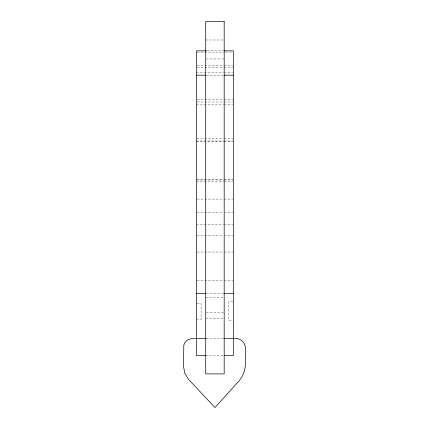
<?xml version="1.0" encoding="UTF-8"?>
<svg xmlns="http://www.w3.org/2000/svg" width="429" height="429" viewBox="0 0 429 429"><rect width="100%" height="100%" fill="white"/><g stroke="black" fill="none" stroke-linecap="round" stroke-linejoin="round"><path stroke-width="0.32" stroke-dasharray="2.15 1.61" d="M205.722 39.994L223.52 39.994M207.041 50.863L223.52 50.863M197.152 52.086L224.839 52.086M225.493 52.086L232.743 52.086M206.381 58.955L223.52 58.955M197.152 65.707L223.52 65.707M224.179 65.707L232.743 65.707M197.152 67.535L223.52 67.535M224.179 67.535L232.743 67.535M196.493 72.576L223.52 72.576M224.179 72.576L232.743 72.576M206.381 75.177L223.52 75.177M197.152 99.823L223.52 99.823M224.179 99.823L232.743 99.823M197.152 101.995L223.52 101.995M224.179 101.995L232.743 101.995M196.493 104.864L223.52 104.864M224.179 104.864L232.743 104.864M197.152 138.631L223.52 138.631M224.179 138.631L232.743 138.631M196.493 140.996L223.52 140.996M224.179 140.996L232.743 140.996M196.493 141.495L223.52 141.495M224.179 141.495L232.743 141.495M197.152 179.483L223.52 179.483M224.179 179.483L232.743 179.483M196.493 179.982L223.52 179.982M224.179 179.982L232.743 179.982M196.493 181.885L223.52 181.885M224.179 181.885L232.743 181.885M197.152 199.099L223.52 199.099M224.179 199.099L232.743 199.099M197.152 212.226L223.52 212.226M224.179 212.226L232.743 212.226M196.493 224.571L223.52 224.571M224.179 224.571L232.743 224.571M197.152 235.827L223.52 235.827M224.179 235.827L232.743 235.827M197.152 252.064L223.52 252.064M224.179 252.064L232.743 252.064M197.152 280.748L223.52 280.748M224.179 280.748L232.743 280.748M206.381 293.618L223.52 293.618M205.722 297.313L223.52 297.313M232.743 301.78L228.791 301.78L228.791 320.238L232.743 320.238M197.152 303.308L201.11 303.308L201.11 319.444L197.152 319.444M206.381 312.484L223.52 312.484M205.722 318.533L223.52 318.533M206.135 338.336L223.391 338.336M205.722 355.437L223.52 355.437"/><path stroke-width="0.64" d="M206.381 50.863L196.493 50.863L196.493 355.437L205.722 355.437M224.179 50.863L233.403 50.863L233.403 355.437L224.179 355.437M196.493 75.177L205.722 75.177M224.179 75.177L233.403 75.177M196.493 293.618L205.722 293.618M224.179 293.618L233.403 293.618M206.135 338.336L192.857 338.336L188.165 339.596A9.39 9.39 0 0 0 183.789 345.297L183.553 366.538L184.792 373.38L188.497 379.268L214.95 407.55L238.277 381.805A27.681 27.681 0 0 0 245.447 363.218L245.447 348.45A10.114 10.114 0 0 0 235.333 338.336L224.051 338.336M224.179 21.45L205.722 21.45L205.722 373.895L224.179 373.895L224.179 21.45"/></g></svg>
